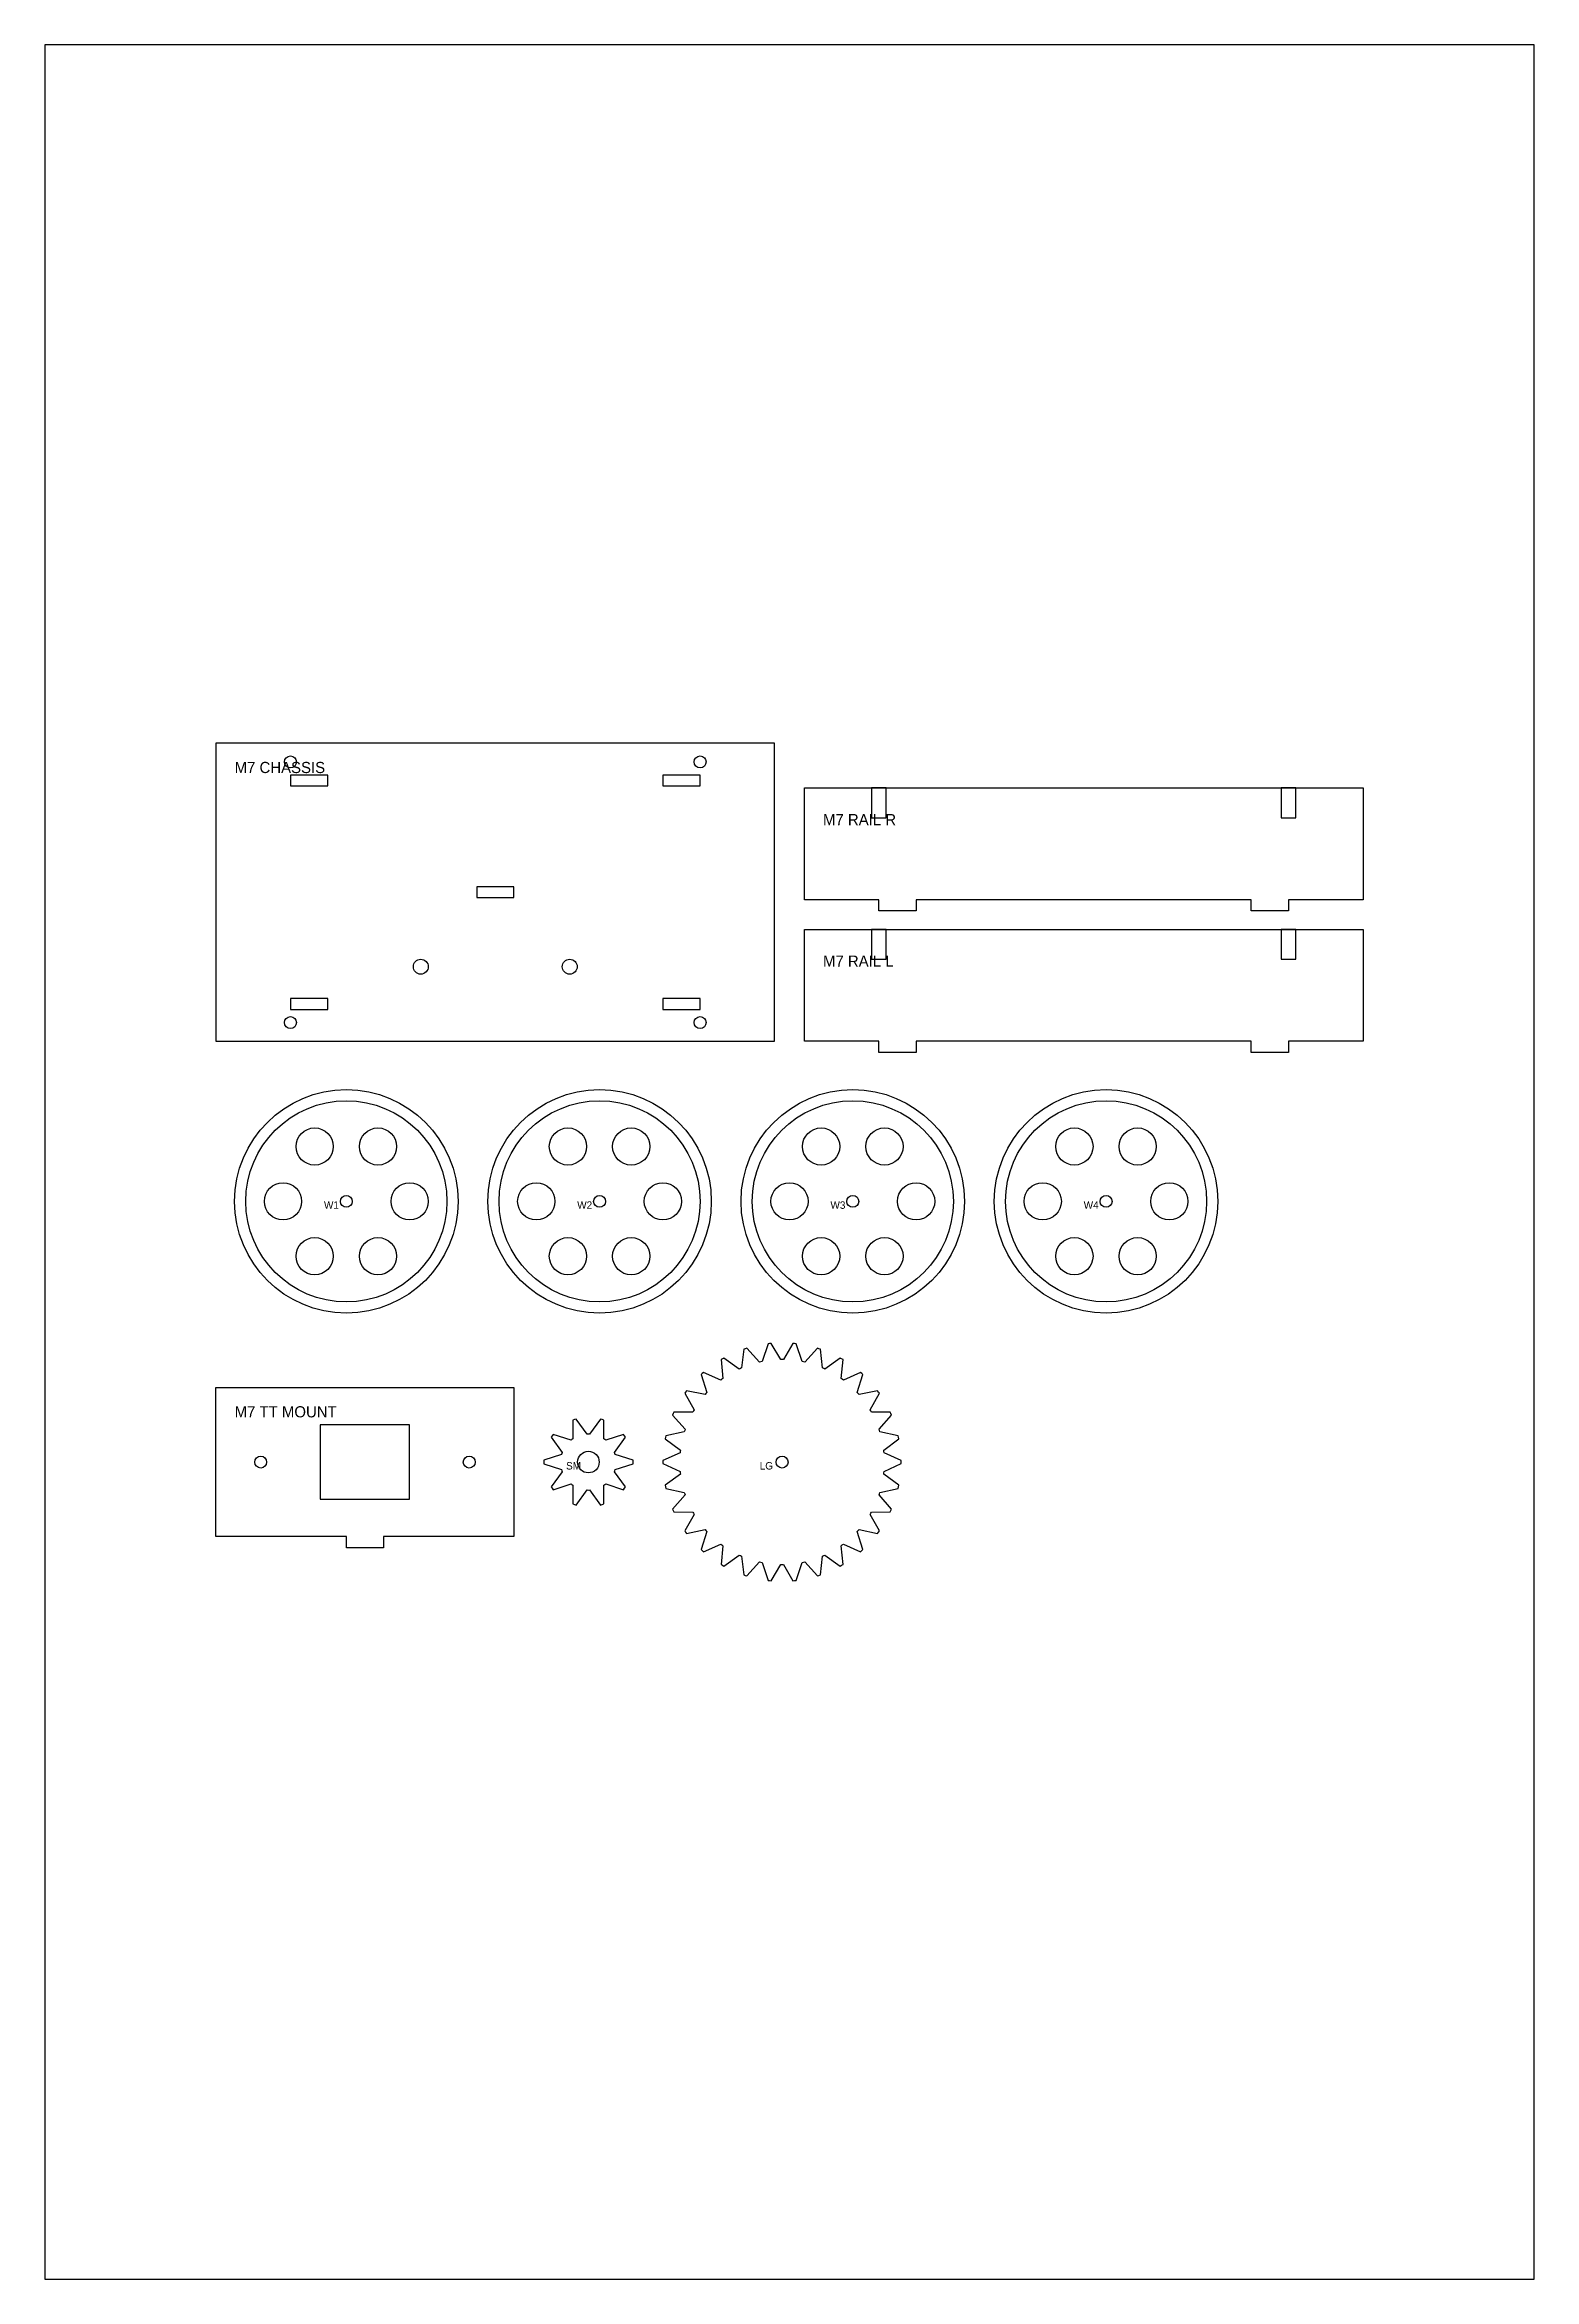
# Model space of a CAD drawing. Header units: metres. Extents: x 0 to 400, y 0 to 600.
import ezdxf

# ---------------------------------------------------------------- set-up
doc = ezdxf.new("R2010")
doc.units = ezdxf.units.M
for name, color, linetype in [('CUTS', 7, 'Continuous'), ('ENGRAVE', 1, 'Continuous'), ('SHEET', 8, 'Continuous')]:
    doc.layers.add(name, color=color, linetype=linetype)

msp = doc.modelspace()

# ---------------------------------------------------------------- linework, layer by layer
at = {"layer": 'CUTS'}
for points in [[(46, 332.43), (196, 332.43), (196, 412.43), (46, 412.43)], [(66, 400.98), (76, 400.98), (76, 403.88), (66, 403.88)], [(166, 400.98), (176, 400.98), (176, 403.88), (166, 403.88)], [(204, 400.43), (354, 400.43), (354, 370.43), (334, 370.43), (334, 367.43), (324, 367.43), (324, 370.43), (234, 370.43), (234, 367.43), (224, 367.43), (224, 370.43), (204, 370.43)], [(222, 400.43), (222, 392.43), (226, 392.43), (226, 400.43)], [(332, 400.43), (332, 392.43), (336, 392.43), (336, 400.43)], [(116, 370.98), (126, 370.98), (126, 373.88), (116, 373.88)], [(204, 362.43), (354, 362.43), (354, 332.43), (334, 332.43), (334, 329.43), (324, 329.43), (324, 332.43), (234, 332.43), (234, 329.43), (224, 329.43), (224, 332.43), (204, 332.43)], [(222, 362.43), (222, 354.43), (226, 354.43), (226, 362.43)], [(332, 362.43), (332, 354.43), (336, 354.43), (336, 362.43)], [(66, 340.98), (76, 340.98), (76, 343.88), (66, 343.88)], [(166, 340.98), (176, 340.98), (176, 343.88), (166, 343.88)], [(230, 219.01), (230, 219.43), (230, 219.86), (225.39, 221.94), (225.35, 222.31), (225.31, 222.67), (229.39, 225.67), (229.3, 226.09), (229.21, 226.5), (224.27, 227.58), (224.15, 227.93), (224.04, 228.28), (227.4, 232.06), (227.23, 232.45), (227.06, 232.84), (222, 232.86), (221.82, 233.18), (221.63, 233.5), (224.14, 237.9), (223.89, 238.24), (223.64, 238.59), (218.68, 237.56), (218.44, 237.83), (218.19, 238.11), (219.73, 242.93), (219.41, 243.21), (219.09, 243.5), (214.46, 241.46), (214.16, 241.68), (213.87, 241.89), (214.37, 246.93), (214, 247.15), (213.63, 247.36), (209.52, 244.4), (209.19, 244.56), (208.85, 244.7), (208.29, 249.73), (207.89, 249.87), (207.48, 250), (204.08, 246.25), (203.72, 246.33), (203.36, 246.41), (201.77, 251.21), (201.34, 251.26), (200.92, 251.3), (198.37, 246.93), (198, 246.93), (197.63, 246.93), (195.08, 251.3), (194.66, 251.26), (194.23, 251.21), (192.64, 246.41), (192.28, 246.33), (191.92, 246.25), (188.52, 250), (188.11, 249.87), (187.71, 249.73), (187.15, 244.7), (186.81, 244.56), (186.48, 244.4), (182.37, 247.36), (182, 247.15), (181.63, 246.93), (182.13, 241.89), (181.84, 241.68), (181.54, 241.46), (176.91, 243.5), (176.59, 243.21), (176.27, 242.93), (177.81, 238.11), (177.56, 237.83), (177.32, 237.56), (172.36, 238.59), (172.11, 238.24), (171.86, 237.9), (174.37, 233.5), (174.18, 233.18), (174, 232.86), (168.94, 232.84), (168.77, 232.45), (168.6, 232.06), (171.96, 228.28), (171.85, 227.93), (171.73, 227.58), (166.79, 226.5), (166.7, 226.09), (166.61, 225.67), (170.69, 222.67), (170.65, 222.31), (170.61, 221.94), (166, 219.86), (166, 219.43), (166, 219.01), (170.61, 216.92), (170.65, 216.56), (170.69, 216.19), (166.61, 213.2), (166.7, 212.78), (166.79, 212.36), (171.73, 211.28), (171.85, 210.94), (171.96, 210.59), (168.6, 206.81), (168.77, 206.42), (168.94, 206.03), (174, 206), (174.18, 205.68), (174.37, 205.37), (171.86, 200.97), (172.11, 200.62), (172.36, 200.28), (177.32, 201.31), (177.56, 201.03), (177.81, 200.76), (176.27, 195.94), (176.59, 195.65), (176.91, 195.37), (181.54, 197.4), (181.84, 197.19), (182.13, 196.97), (181.63, 191.94), (182, 191.72), (182.37, 191.51), (186.48, 194.46), (186.81, 194.31), (187.15, 194.16), (187.71, 189.13), (188.11, 189), (188.52, 188.87), (191.92, 192.61), (192.28, 192.53), (192.64, 192.46), (194.23, 187.66), (194.66, 187.61), (195.08, 187.57), (197.63, 191.94), (198, 191.93), (198.37, 191.94), (200.92, 187.57), (201.34, 187.61), (201.77, 187.66), (203.36, 192.46), (203.72, 192.53), (204.08, 192.61), (207.48, 188.87), (207.89, 189), (208.29, 189.13), (208.85, 194.16), (209.19, 194.31), (209.52, 194.46), (213.63, 191.51), (214, 191.72), (214.37, 191.94), (213.87, 196.97), (214.16, 197.19), (214.46, 197.4), (219.09, 195.37), (219.41, 195.65), (219.73, 195.94), (218.19, 200.76), (218.44, 201.03), (218.68, 201.31), (223.64, 200.28), (223.89, 200.62), (224.14, 200.97), (221.63, 205.37), (221.82, 205.68), (222, 206), (227.06, 206.03), (227.23, 206.42), (227.4, 206.81), (224.04, 210.59), (224.15, 210.94), (224.27, 211.28), (229.21, 212.36), (229.3, 212.78), (229.39, 213.2), (225.31, 216.19), (225.35, 216.56), (225.39, 216.92)], [(46, 239.43), (126, 239.43), (126, 199.43), (91, 199.43), (91, 196.43), (81, 196.43), (81, 199.43), (46, 199.43)], [(74, 209.43), (98, 209.43), (98, 229.43), (74, 229.43)], [(157.99, 218.95), (158, 219.43), (157.99, 219.91), (153.22, 221.46), (153.13, 221.75), (153.03, 222.03), (155.98, 226.09), (155.71, 226.49), (155.42, 226.87), (150.65, 225.32), (150.41, 225.5), (150.16, 225.67), (150.16, 230.69), (149.71, 230.85), (149.25, 230.99), (146.3, 226.93), (146, 226.93), (145.7, 226.93), (142.75, 230.99), (142.29, 230.85), (141.84, 230.69), (141.84, 225.67), (141.59, 225.5), (141.35, 225.32), (136.58, 226.87), (136.29, 226.49), (136.02, 226.09), (138.97, 222.03), (138.87, 221.75), (138.78, 221.46), (134.01, 219.91), (134, 219.43), (134.01, 218.95), (138.78, 217.4), (138.87, 217.12), (138.97, 216.83), (136.02, 212.77), (136.29, 212.38), (136.58, 212), (141.35, 213.55), (141.59, 213.37), (141.84, 213.19), (141.84, 208.18), (142.29, 208.02), (142.75, 207.88), (145.7, 211.94), (146, 211.93), (146.3, 211.94), (149.25, 207.88), (149.71, 208.02), (150.16, 208.18), (150.16, 213.19), (150.41, 213.37), (150.65, 213.55), (155.42, 212), (155.71, 212.38), (155.98, 212.77), (153.03, 216.83), (153.13, 217.12), (153.22, 217.4)]]:
    msp.add_lwpolyline(points, close=True, dxfattribs=at)
for centre, radius in [((66, 407.43), 1.6), ((176, 407.43), 1.6), ((101, 352.43), 2), ((141, 352.43), 2), ((66, 337.43), 1.6), ((176, 337.43), 1.6), ((81, 289.43), 30), ((149, 289.43), 30), ((217, 289.43), 30), ((285, 289.43), 30), ((72.5, 304.16), 5), ((89.5, 304.16), 5), ((140.5, 304.16), 5), ((157.5, 304.16), 5), ((208.5, 304.16), 5), ((225.5, 304.16), 5), ((276.5, 304.16), 5), ((293.5, 304.16), 5), ((64, 289.43), 5), ((98, 289.43), 5), ((132, 289.43), 5), ((166, 289.43), 5), ((200, 289.43), 5), ((234, 289.43), 5), ((268, 289.43), 5), ((302, 289.43), 5), ((81, 289.43), 1.6), ((149, 289.43), 1.6), ((217, 289.43), 1.6), ((285, 289.43), 1.6), ((72.5, 274.71), 5), ((89.5, 274.71), 5), ((140.5, 274.71), 5), ((157.5, 274.71), 5), ((208.5, 274.71), 5), ((225.5, 274.71), 5), ((276.5, 274.71), 5), ((293.5, 274.71), 5), ((146, 219.43), 2.9), ((58, 219.43), 1.6), ((114, 219.43), 1.6), ((198, 219.43), 1.6)]:
    msp.add_circle(centre, radius, dxfattribs=at)
at = {"layer": 'ENGRAVE'}
for centre in [(81, 289.43), (149, 289.43), (217, 289.43), (285, 289.43)]:
    msp.add_circle(centre, 27, dxfattribs=at)
at = {"layer": 'SHEET', "color": 8}
msp.add_lwpolyline([(0, 0), (400, 0), (400, 600), (0, 600)], close=True, dxfattribs=at)

# ---------------------------------------------------------------- texts
at = {"layer": 'ENGRAVE'}
for s, height, p in [('M7 CHASSIS', 3, (51, 404.43)), ('M7 RAIL R', 3, (209, 390.43)), ('M7 RAIL L', 3, (209, 352.43)), ('W1', 2, (75, 287.43)), ('W2', 2, (143, 287.43)), ('W3', 2, (211, 287.43)), ('W4', 2, (279, 287.43)), ('M7 TT MOUNT', 3, (51, 231.43)), ('SM', 2, (140, 217.43)), ('LG', 2, (192, 217.43))]:
    msp.add_text(s, height=height, dxfattribs=at).set_placement(p)

doc.saveas('drawing.dxf')
